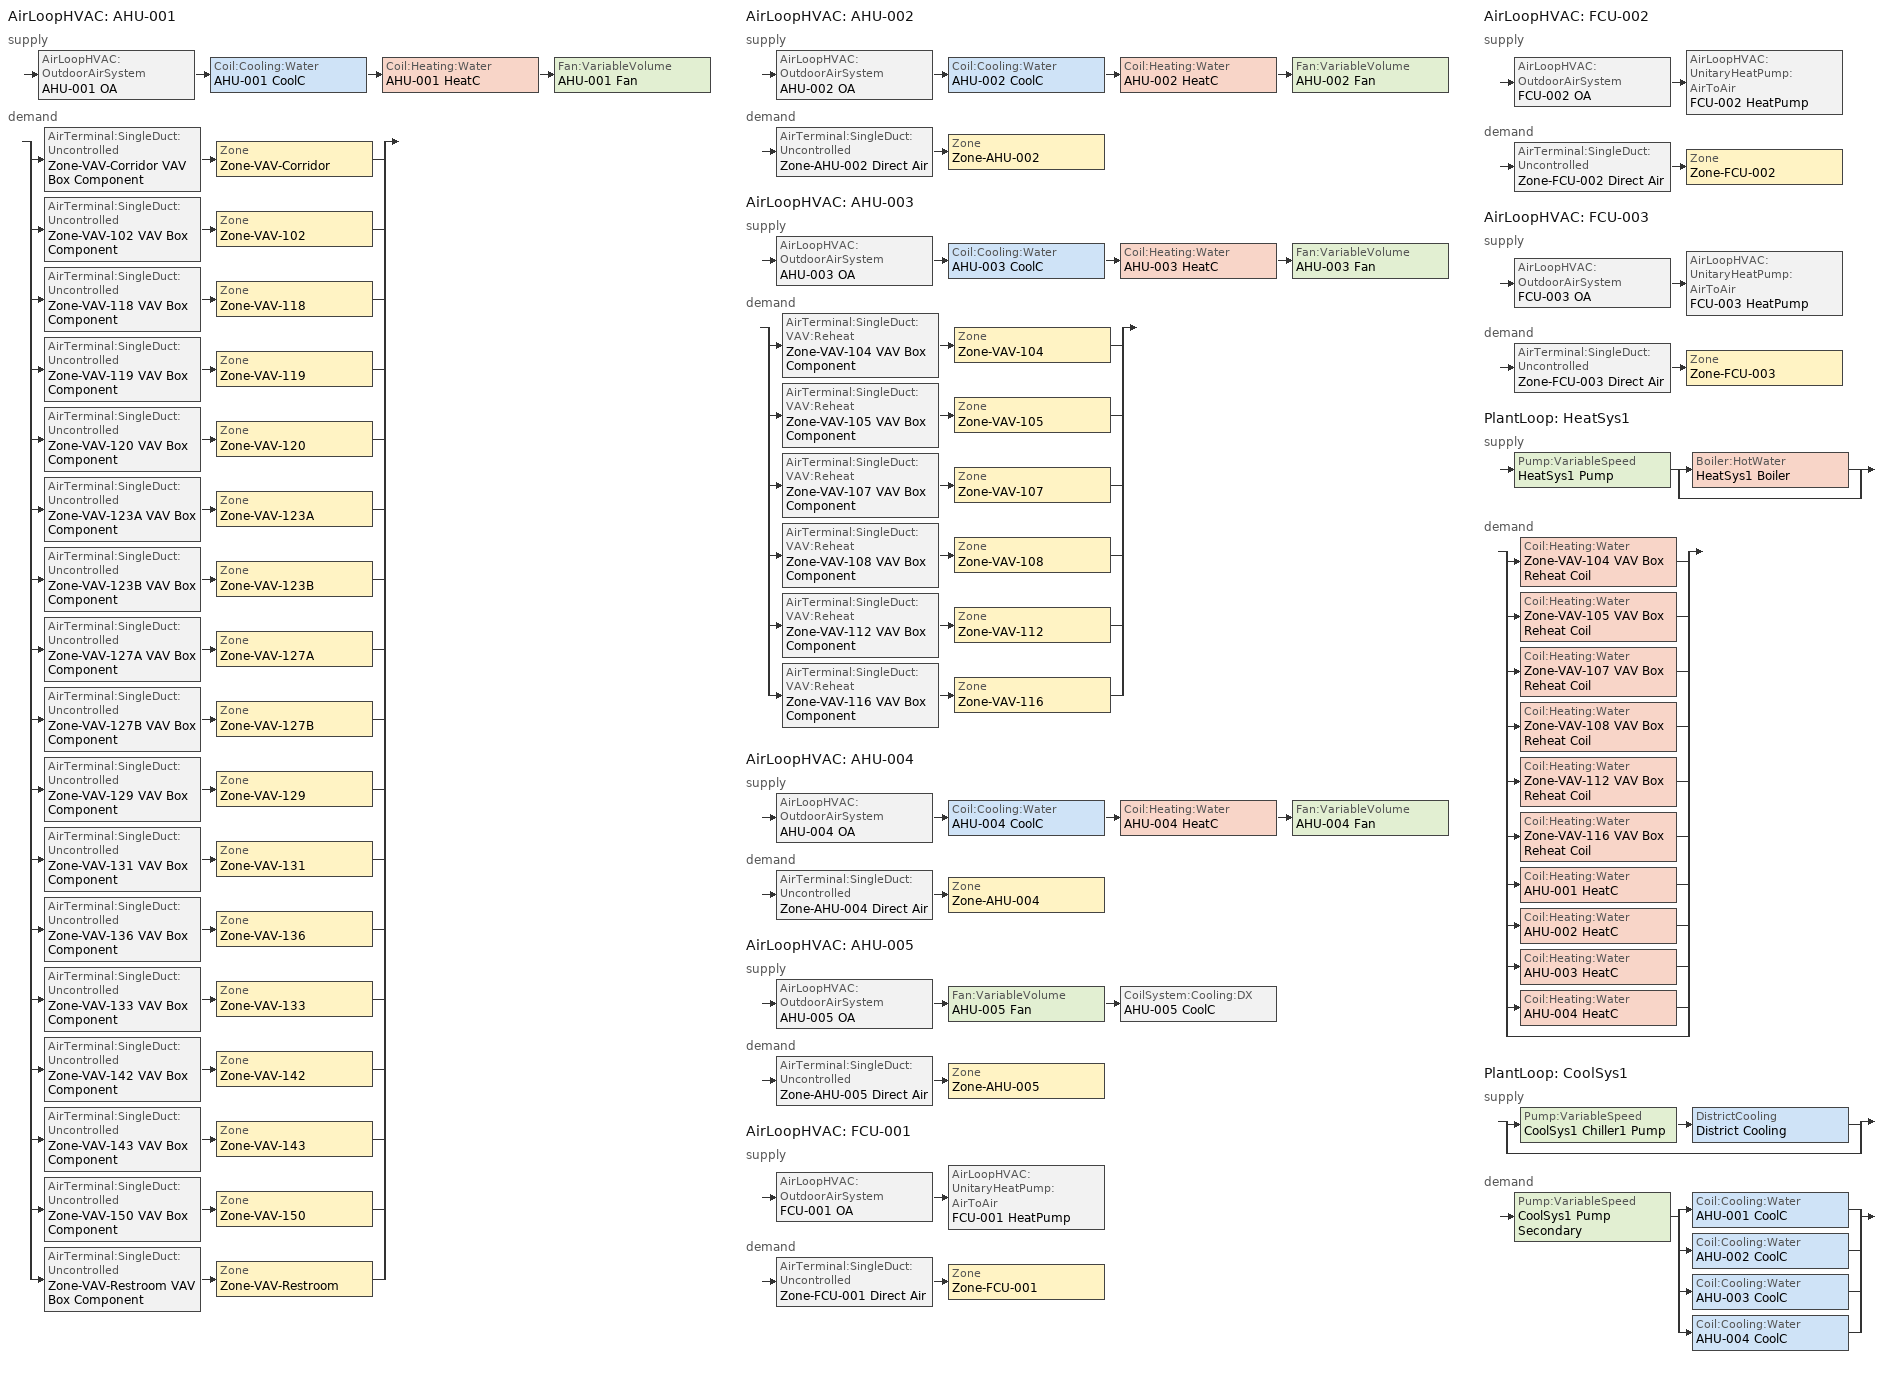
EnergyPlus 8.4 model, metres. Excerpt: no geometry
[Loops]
AirLoopHVAC 'AHU-001'
 supply: AirLoopHVAC:OutdoorAirSystem 'AHU-001 OA' > Coil:Cooling:Water 'AHU-001 CoolC' > Coil:Heating:Water 'AHU-001 HeatC' > Fan:VariableVolume 'AHU-001 Fan'
 demand: split
  | AirTerminal:SingleDuct:Uncontrolled 'Zone-VAV-Corridor VAV Box Component' > Zone 'Zone-VAV-Corridor'
  | AirTerminal:SingleDuct:Uncontrolled 'Zone-VAV-102 VAV Box Component' > Zone 'Zone-VAV-102'
  | AirTerminal:SingleDuct:Uncontrolled 'Zone-VAV-118 VAV Box Component' > Zone 'Zone-VAV-118'
  | AirTerminal:SingleDuct:Uncontrolled 'Zone-VAV-119 VAV Box Component' > Zone 'Zone-VAV-119'
  | AirTerminal:SingleDuct:Uncontrolled 'Zone-VAV-120 VAV Box Component' > Zone 'Zone-VAV-120'
  | AirTerminal:SingleDuct:Uncontrolled 'Zone-VAV-123A VAV Box Component' > Zone 'Zone-VAV-123A'
  | AirTerminal:SingleDuct:Uncontrolled 'Zone-VAV-123B VAV Box Component' > Zone 'Zone-VAV-123B'
  | AirTerminal:SingleDuct:Uncontrolled 'Zone-VAV-127A VAV Box Component' > Zone 'Zone-VAV-127A'
  | AirTerminal:SingleDuct:Uncontrolled 'Zone-VAV-127B VAV Box Component' > Zone 'Zone-VAV-127B'
  | AirTerminal:SingleDuct:Uncontrolled 'Zone-VAV-129 VAV Box Component' > Zone 'Zone-VAV-129'
  | AirTerminal:SingleDuct:Uncontrolled 'Zone-VAV-131 VAV Box Component' > Zone 'Zone-VAV-131'
  | AirTerminal:SingleDuct:Uncontrolled 'Zone-VAV-136 VAV Box Component' > Zone 'Zone-VAV-136'
  | AirTerminal:SingleDuct:Uncontrolled 'Zone-VAV-133 VAV Box Component' > Zone 'Zone-VAV-133'
  | AirTerminal:SingleDuct:Uncontrolled 'Zone-VAV-142 VAV Box Component' > Zone 'Zone-VAV-142'
  | AirTerminal:SingleDuct:Uncontrolled 'Zone-VAV-143 VAV Box Component' > Zone 'Zone-VAV-143'
  | AirTerminal:SingleDuct:Uncontrolled 'Zone-VAV-150 VAV Box Component' > Zone 'Zone-VAV-150'
  | AirTerminal:SingleDuct:Uncontrolled 'Zone-VAV-Restroom VAV Box Component' > Zone 'Zone-VAV-Restroom'
AirLoopHVAC 'AHU-002'
 supply: AirLoopHVAC:OutdoorAirSystem 'AHU-002 OA' > Coil:Cooling:Water 'AHU-002 CoolC' > Coil:Heating:Water 'AHU-002 HeatC' > Fan:VariableVolume 'AHU-002 Fan'
 demand: AirTerminal:SingleDuct:Uncontrolled 'Zone-AHU-002 Direct Air' > Zone 'Zone-AHU-002'
AirLoopHVAC 'AHU-003'
 supply: AirLoopHVAC:OutdoorAirSystem 'AHU-003 OA' > Coil:Cooling:Water 'AHU-003 CoolC' > Coil:Heating:Water 'AHU-003 HeatC' > Fan:VariableVolume 'AHU-003 Fan'
 demand: split
  | AirTerminal:SingleDuct:VAV:Reheat 'Zone-VAV-104 VAV Box Component' > Zone 'Zone-VAV-104'
  | AirTerminal:SingleDuct:VAV:Reheat 'Zone-VAV-105 VAV Box Component' > Zone 'Zone-VAV-105'
  | AirTerminal:SingleDuct:VAV:Reheat 'Zone-VAV-107 VAV Box Component' > Zone 'Zone-VAV-107'
  | AirTerminal:SingleDuct:VAV:Reheat 'Zone-VAV-108 VAV Box Component' > Zone 'Zone-VAV-108'
  | AirTerminal:SingleDuct:VAV:Reheat 'Zone-VAV-112 VAV Box Component' > Zone 'Zone-VAV-112'
  | AirTerminal:SingleDuct:VAV:Reheat 'Zone-VAV-116 VAV Box Component' > Zone 'Zone-VAV-116'
AirLoopHVAC 'AHU-004'
 supply: AirLoopHVAC:OutdoorAirSystem 'AHU-004 OA' > Coil:Cooling:Water 'AHU-004 CoolC' > Coil:Heating:Water 'AHU-004 HeatC' > Fan:VariableVolume 'AHU-004 Fan'
 demand: AirTerminal:SingleDuct:Uncontrolled 'Zone-AHU-004 Direct Air' > Zone 'Zone-AHU-004'
AirLoopHVAC 'AHU-005'
 supply: AirLoopHVAC:OutdoorAirSystem 'AHU-005 OA' > Fan:VariableVolume 'AHU-005 Fan' > CoilSystem:Cooling:DX 'AHU-005 CoolC'
 demand: AirTerminal:SingleDuct:Uncontrolled 'Zone-AHU-005 Direct Air' > Zone 'Zone-AHU-005'
AirLoopHVAC 'FCU-001'
 supply: AirLoopHVAC:OutdoorAirSystem 'FCU-001 OA' > AirLoopHVAC:UnitaryHeatPump:AirToAir 'FCU-001 HeatPump'
 demand: AirTerminal:SingleDuct:Uncontrolled 'Zone-FCU-001 Direct Air' > Zone 'Zone-FCU-001'
AirLoopHVAC 'FCU-002'
 supply: AirLoopHVAC:OutdoorAirSystem 'FCU-002 OA' > AirLoopHVAC:UnitaryHeatPump:AirToAir 'FCU-002 HeatPump'
 demand: AirTerminal:SingleDuct:Uncontrolled 'Zone-FCU-002 Direct Air' > Zone 'Zone-FCU-002'
AirLoopHVAC 'FCU-003'
 supply: AirLoopHVAC:OutdoorAirSystem 'FCU-003 OA' > AirLoopHVAC:UnitaryHeatPump:AirToAir 'FCU-003 HeatPump'
 demand: AirTerminal:SingleDuct:Uncontrolled 'Zone-FCU-003 Direct Air' > Zone 'Zone-FCU-003'
PlantLoop 'HeatSys1'
 supply: Pump:VariableSpeed 'HeatSys1 Pump' > split
  | Boiler:HotWater 'HeatSys1 Boiler'
  | bypass
 demand: split
  | Coil:Heating:Water 'Zone-VAV-104 VAV Box Reheat Coil'
  | Coil:Heating:Water 'Zone-VAV-105 VAV Box Reheat Coil'
  | Coil:Heating:Water 'Zone-VAV-107 VAV Box Reheat Coil'
  | Coil:Heating:Water 'Zone-VAV-108 VAV Box Reheat Coil'
  | Coil:Heating:Water 'Zone-VAV-112 VAV Box Reheat Coil'
  | Coil:Heating:Water 'Zone-VAV-116 VAV Box Reheat Coil'
  | Coil:Heating:Water 'AHU-001 HeatC'
  | Coil:Heating:Water 'AHU-002 HeatC'
  | Coil:Heating:Water 'AHU-003 HeatC'
  | Coil:Heating:Water 'AHU-004 HeatC'
  | bypass
PlantLoop 'CoolSys1'
 supply: split
  | Pump:VariableSpeed 'CoolSys1 Chiller1 Pump' > DistrictCooling 'District Cooling'
  | bypass
 demand: Pump:VariableSpeed 'CoolSys1 Pump Secondary' > split
  | Coil:Cooling:Water 'AHU-001 CoolC'
  | Coil:Cooling:Water 'AHU-002 CoolC'
  | Coil:Cooling:Water 'AHU-003 CoolC'
  | Coil:Cooling:Water 'AHU-004 CoolC'
[DesignSpecification:OutdoorAir] Outdoor Air Method=Flow/Area; Outdoor Air Flow per Zone Floor Area {m3/s-m2}=0.000864; Outdoor Air Flow per Zone {m3/s}=0
Zone-VAV-Corridor SZ DSOA; Zone-VAV-102 SZ DSOA; Zone-VAV-104 SZ DSOA; Zone-VAV-105 SZ DSOA; Zone-VAV-107 SZ DSOA; Zone-VAV-108 SZ DSOA; Zone-VAV-112 SZ DSOA; Zone-VAV-116 SZ DSOA; Zone-VAV-118 SZ DSOA; Zone-VAV-119 SZ DSOA; Zone-VAV-120 SZ DSOA; Zone-VAV-123A SZ DSOA; Zone-VAV-123B SZ DSOA; Zone-VAV-127A SZ DSOA; Zone-VAV-127B SZ DSOA; Zone-VAV-129 SZ DSOA; Zone-VAV-131 SZ DSOA; Zone-VAV-133 SZ DSOA; Zone-VAV-142 SZ DSOA; Zone-VAV-143 SZ DSOA; Zone-VAV-150 SZ DSOA; Zone-AHU-002 SZ DSOA; Zone-AHU-004 SZ DSOA; Zone-AHU-005 SZ DSOA; Zone-FCU-001 SZ DSOA; Zone-FCU-002 SZ DSOA; Zone-FCU-003 SZ DSOA; Zone-VAV-Restroom SZ DSOA; Zone-VAV-136 SZ DSOA
[DesignSpecification:ZoneAirDistribution] Zone Air Distribution Effectiveness in Cooling Mode=1; Zone Air Distribution Effectiveness in Heating Mode=1
Zone-VAV-Corridor CM DSZAD; Zone-VAV-102 CM DSZAD; Zone-VAV-104 CM DSZAD; Zone-VAV-123A CM DSZAD; Zone-VAV-123B CM DSZAD; Zone-VAV-127A CM DSZAD; Zone-VAV-127B CM DSZAD
[Sizing:Zone] Zone Cooling Design Supply Air Temperature Input Method=SupplyAirTemperature; Zone Cooling Design Supply Air Temperature {C}=12.7; Zone Heating Design Supply Air Temperature Input Method=SupplyAirTemperature; Zone Heating Design Supply Air Temperature {C}=50; Zone Cooling Design Supply Air Humidity Ratio {kgWater/kgDryAir}=0.0085; Zone Heating Design Supply Air Humidity Ratio {kgWater/kgDryAir}=0.008; Zone Heating Sizing Factor=0; Zone Cooling Sizing Factor=0; Cooling Design Air Flow Method=DesignDay; Cooling Minimum Air Flow {m3/s}=0; Cooling Minimum Air Flow Fraction=0; Heating Design Air Flow Method=DesignDay; Heating Design Air Flow Rate {m3/s}=0
Name | Design Specification Outdoor Air Object | Design Specification Zone Air Distribution Object
Zone-VAV-Corridor | Zone-VAV-Corridor SZ DSOA | Zone-VAV-Corridor CM DSZAD
Zone-VAV-102 | Zone-VAV-102 SZ DSOA | Zone-VAV-102 CM DSZAD
Zone-VAV-104 | Zone-VAV-104 SZ DSOA | Zone-VAV-104 CM DSZAD
Zone-VAV-105 | Zone-VAV-105 SZ DSOA
Zone-VAV-107 | Zone-VAV-107 SZ DSOA
Zone-VAV-108 | Zone-VAV-108 SZ DSOA
Zone-VAV-112 | Zone-VAV-112 SZ DSOA
Zone-VAV-116 | Zone-VAV-116 SZ DSOA
Zone-VAV-118 | Zone-VAV-118 SZ DSOA
Zone-VAV-119 | Zone-VAV-119 SZ DSOA
Zone-VAV-120 | Zone-VAV-120 SZ DSOA
Zone-VAV-123A | Zone-VAV-123A SZ DSOA | Zone-VAV-123A CM DSZAD
Zone-VAV-123B | Zone-VAV-123B SZ DSOA | Zone-VAV-123B CM DSZAD
Zone-VAV-127A | Zone-VAV-127A SZ DSOA | Zone-VAV-127A CM DSZAD
Zone-VAV-127B | Zone-VAV-127B SZ DSOA | Zone-VAV-127B CM DSZAD
Zone-VAV-129 | Zone-VAV-129 SZ DSOA
Zone-VAV-131 | Zone-VAV-131 SZ DSOA
Zone-VAV-133 | Zone-VAV-133 SZ DSOA
Zone-VAV-142 | Zone-VAV-142 SZ DSOA
Zone-VAV-143 | Zone-VAV-143 SZ DSOA
Zone-VAV-150 | Zone-VAV-150 SZ DSOA
Zone-AHU-002 | Zone-AHU-002 SZ DSOA
Zone-AHU-004 | Zone-AHU-004 SZ DSOA
Zone-AHU-005 | Zone-AHU-005 SZ DSOA
Zone-FCU-001 | Zone-FCU-001 SZ DSOA
Zone-FCU-002 | Zone-FCU-002 SZ DSOA
Zone-FCU-003 | Zone-FCU-003 SZ DSOA
Zone-VAV-Restroom | Zone-VAV-Restroom SZ DSOA
Zone-VAV-136 | Zone-VAV-136 SZ DSOA
[Sizing:System] Type of Load to Size On=Sensible; Design Outdoor Air Flow Rate {m3/s}=autosize; Preheat Design Humidity Ratio {kgWater/kgDryAir}=0.008; Precool Design Humidity Ratio {kgWater/kgDryAir}=0.008; Central Cooling Design Supply Air Temperature {C}=12.5; 100% Outdoor Air in Cooling=No; 100% Outdoor Air in Heating=No; Central Cooling Design Supply Air Humidity Ratio {kgWater/kgDryAir}=0.0085; Central Heating Design Supply Air Humidity Ratio {kgWater/kgDryAir}=0.008; Cooling Supply Air Flow Rate Method=DesignDay; Cooling Supply Air Flow Rate {m3/s}=0; Cooling Supply Air Flow Rate Per Floor Area {m3/s-m2}=0; Cooling Fraction of Autosized Cooling Supply Air Flow Rate=0; Cooling Supply Air Flow Rate Per Unit Cooling Capacity {m3/s-W}=0; Zone Maximum Outdoor Air Fraction=1; Cooling Design Capacity Method=CoolingDesignCapacity; Cooling Design Capacity {W}=autosize; Heating Design Capacity Method=HeatingDesignCapacity; Heating Design Capacity {W}=autosize
Name | Central Heating Maximum System Air Flow Ratio | Preheat Design Temperature {C} | Precool Design Temperature {C} | Central Heating Design Supply Air Temperature {C} | Type of Zone Sum to Use | Central Cooling Capacity Control Method
AHU-001 | 0.3 | 4.5 | 11 | 16.7 | NonCoincident | VAV
AHU-002; AHU-003; AHU-004 | 0.3 | 4.5 | 11 | 16.7 | NonCoincident | OnOff
FCU-001; FCU-002; FCU-003 | 1 | 7 | 12.5 | 40 | Coincident | OnOff
[Sizing:Plant]
Name | Loop Type | Design Loop Exit Temperature {C} | Loop Design Temperature Difference {deltaC} | Sizing Option | Zone Timesteps in Averaging Window | Coincident Sizing Factor Mode
HeatSys1 | Heating | 82 | 11
CoolSys1 | Cooling | 6.44 | 7.45 | Coincident | 1 | None
[ZoneControl:Thermostat] Control Type Schedule=Dual Zone Control Type Sched
Name | Zone or ZoneList | Control 1
Zone-VAV-Corridor Thermostat | Zone-VAV-Corridor | Zone-VAV-Corridor DualSPSched
Zone-VAV-102 Thermostat | Zone-VAV-102 | Zone-VAV-102 DualSPSched
Zone-VAV-104 Thermostat | Zone-VAV-104 | Zone-VAV-104 DualSPSched
Zone-VAV-105 Thermostat | Zone-VAV-105 | Zone-VAV-105 DualSPSched
Zone-VAV-107 Thermostat | Zone-VAV-107 | Zone-VAV-107 DualSPSched
Zone-VAV-108 Thermostat | Zone-VAV-108 | Zone-VAV-108 DualSPSched
Zone-VAV-112 Thermostat | Zone-VAV-112 | Zone-VAV-112 DualSPSched
Zone-VAV-116 Thermostat | Zone-VAV-116 | Zone-VAV-116 DualSPSched
Zone-VAV-118 Thermostat | Zone-VAV-118 | Zone-VAV-118 DualSPSched
Zone-VAV-119 Thermostat | Zone-VAV-119 | Zone-VAV-119 DualSPSched
Zone-VAV-120 Thermostat | Zone-VAV-120 | Zone-VAV-120 DualSPSched
Zone-VAV-123A Thermostat | Zone-VAV-123A | Zone-VAV-123A DualSPSched
Zone-VAV-123B Thermostat | Zone-VAV-123B | Zone-VAV-123B DualSPSched
Zone-VAV-127A Thermostat | Zone-VAV-127A | Zone-VAV-127A DualSPSched
Zone-VAV-127B Thermostat | Zone-VAV-127B | Zone-VAV-127B DualSPSched
Zone-VAV-129 Thermostat | Zone-VAV-129 | Zone-VAV-129 DualSPSched
Zone-VAV-131 Thermostat | Zone-VAV-131 | Zone-VAV-131 DualSPSched
Zone-VAV-136 Thermostat | Zone-VAV-136 | Zone-VAV-136 DualSPSched
Zone-VAV-133 Thermostat | Zone-VAV-133 | Zone-VAV-133 DualSPSched
Zone-VAV-142 Thermostat | Zone-VAV-142 | Zone-VAV-142 DualSPSched
Zone-VAV-143 Thermostat | Zone-VAV-143 | Zone-VAV-143 DualSPSched
Zone-VAV-150 Thermostat | Zone-VAV-150 | Zone-VAV-150 DualSPSched
Zone-AHU-002 Thermostat | Zone-AHU-002 | Zone-AHU-002 DualSPSched
Zone-AHU-004 Thermostat | Zone-AHU-004 | Zone-AHU-004 DualSPSched
Zone-AHU-005 Thermostat | Zone-AHU-005 | Zone-AHU-005 DualSPSched
Zone-FCU-001 Thermostat | Zone-FCU-001 | Zone-FCU-001 DualSPSched
Zone-FCU-002 Thermostat | Zone-FCU-002 | Zone-FCU-002 DualSPSched
Zone-FCU-003 Thermostat | Zone-FCU-003 | Zone-FCU-003 DualSPSched
Zone-VAV-Restroom Thermostat | Zone-VAV-Restroom | Zone-VAV-Restroom DualSPSched
[ThermostatSetpoint:DualSetpoint] Heating Setpoint Temperature Schedule=HTGSETP SCH
Name | Cooling Setpoint Temperature Schedule
Zone-VAV-Corridor DualSPSched; Zone-VAV-102 DualSPSched; Zone-VAV-104 DualSPSched; Zone-VAV-105 DualSPSched; Zone-VAV-107 DualSPSched; Zone-VAV-108 DualSPSched; Zone-VAV-112 DualSPSched; Zone-VAV-116 DualSPSched; Zone-VAV-118 DualSPSched; Zone-VAV-119 DualSPSched; Zone-VAV-120 DualSPSched; Zone-VAV-123A DualSPSched; Zone-VAV-123B DualSPSched; Zone-VAV-127A DualSPSched; Zone-VAV-127B DualSPSched; Zone-VAV-129 DualSPSched; Zone-VAV-131 DualSPSched; Zone-VAV-136 DualSPSched; Zone-VAV-133 DualSPSched; Zone-VAV-142 DualSPSched; Zone-VAV-143 DualSPSched; Zone-VAV-150 DualSPSched; Zone-AHU-002 DualSPSched; Zone-AHU-004 DualSPSched; Zone-VAV-Restroom DualSPSched | CLGSETP SCH
Zone-AHU-005 DualSPSched; Zone-FCU-001 DualSPSched; Zone-FCU-002 DualSPSched; Zone-FCU-003 DualSPSched | CLGSETP SCH ConstantOn
[AirTerminal:SingleDuct:Uncontrolled]
Name | Availability Schedule | Maximum Air Flow Rate {m3/s}
Zone-AHU-002 Direct Air; Zone-AHU-004 Direct Air | HVACOperationSchd | AUTOSIZE
Zone-AHU-005 Direct Air | HVAC Schedule Rest of the Building | AUTOSIZE
Zone-FCU-001 Direct Air; Zone-FCU-002 Direct Air; Zone-FCU-003 Direct Air | HVAC Schedule Rest of the Building | autosize
Zone-VAV-Corridor VAV Box Component; Zone-VAV-Restroom VAV Box Component; Zone-VAV-102 VAV Box Component; Zone-VAV-118 VAV Box Component; Zone-VAV-119 VAV Box Component; Zone-VAV-120 VAV Box Component; Zone-VAV-123A VAV Box Component; Zone-VAV-123B VAV Box Component; Zone-VAV-127A VAV Box Component; Zone-VAV-127B VAV Box Component; Zone-VAV-129 VAV Box Component; Zone-VAV-131 VAV Box Component; Zone-VAV-136 VAV Box Component; Zone-VAV-133 VAV Box Component; Zone-VAV-142 VAV Box Component; Zone-VAV-143 VAV Box Component; Zone-VAV-150 VAV Box Component | HVACOperationSchd | 1
[AirTerminal:SingleDuct:VAV:Reheat] Availability Schedule=ALWAYS ON; Maximum Air Flow Rate {m3/s}=AUTOSIZE; Zone Minimum Air Flow Input Method=Constant; Constant Minimum Air Flow Fraction=0.3; Maximum Hot Water or Steam Flow Rate {m3/s}=AUTOSIZE; Minimum Hot Water or Steam Flow Rate {m3/s}=0; Convergence Tolerance=0.001; Damper Heating Action=normal; Maximum Flow per Zone Floor Area During Reheat {m3/s-m2}=autocalculate; Maximum Flow Fraction During Reheat=autocalculate; Maximum Reheat Air Temperature {C}=35
Name | Reheat Coil
Zone-VAV-104 VAV Box Component | Zone-VAV-104 VAV Box Reheat Coil
Zone-VAV-105 VAV Box Component | Zone-VAV-105 VAV Box Reheat Coil
Zone-VAV-107 VAV Box Component | Zone-VAV-107 VAV Box Reheat Coil
Zone-VAV-108 VAV Box Component | Zone-VAV-108 VAV Box Reheat Coil
Zone-VAV-112 VAV Box Component | Zone-VAV-112 VAV Box Reheat Coil
Zone-VAV-116 VAV Box Component | Zone-VAV-116 VAV Box Reheat Coil
[Zone equipment]
Zone-VAV-Corridor: Zone-VAV-Corridor VAV Box Component
Zone-VAV-102: Zone-VAV-102 VAV Box Component
Zone-VAV-104: Zone-VAV-104 VAV Box Component
Zone-VAV-105: Zone-VAV-105 VAV Box Component
Zone-VAV-107: Zone-VAV-107 VAV Box Component
Zone-VAV-108: Zone-VAV-108 VAV Box Component
Zone-VAV-112: Zone-VAV-112 VAV Box Component
Zone-VAV-116: Zone-VAV-116 VAV Box Component
Zone-VAV-118: Zone-VAV-118 VAV Box Component
Zone-VAV-119: Zone-VAV-119 VAV Box Component
Zone-VAV-120: Zone-VAV-120 VAV Box Component
Zone-VAV-123A: Zone-VAV-123A VAV Box Component
Zone-VAV-123B: Zone-VAV-123B VAV Box Component
Zone-VAV-127A: Zone-VAV-127A VAV Box Component
Zone-VAV-127B: Zone-VAV-127B VAV Box Component
Zone-VAV-129: Zone-VAV-129 VAV Box Component
Zone-VAV-131: Zone-VAV-131 VAV Box Component
Zone-VAV-136: Zone-VAV-136 VAV Box Component
Zone-VAV-133: Zone-VAV-133 VAV Box Component
Zone-VAV-142: Zone-VAV-142 VAV Box Component
Zone-VAV-143: Zone-VAV-143 VAV Box Component
Zone-VAV-150: Zone-VAV-150 VAV Box Component
Zone-AHU-002: Zone-AHU-002 Direct Air
Zone-AHU-004: Zone-AHU-004 Direct Air
Zone-AHU-005: Zone-AHU-005 Direct Air
Zone-FCU-001: Zone-FCU-001 Direct Air
Zone-FCU-002: Zone-FCU-002 Direct Air
Zone-FCU-003: Zone-FCU-003 Direct Air
Zone-VAV-Restroom: Zone-VAV-Restroom VAV Box Component
[Fan:VariableVolume] Fan Total Efficiency=0.7; Motor Efficiency=0.941; Motor In Airstream Fraction=1; Fan Power Coefficient 5=0
Name | Availability Schedule | Pressure Rise {Pa} | Maximum Flow Rate {m3/s} | Fan Power Minimum Flow Rate Input Method | Fan Power Minimum Flow Fraction | Fan Power Coefficient 1 | Fan Power Coefficient 2 | Fan Power Coefficient 3 | Fan Power Coefficient 4
AHU-001 Fan | HVACOperationSchd | 498.1778 | 7.4 | FixedFlowRate | 0.3 | 0.0003 | 0.2174 | -.1345 | 0.9559
AHU-002 Fan | HVAC Schedule Rest of the Building | 1389.42 | 0 | Fraction | 0.25 | 0.0408 | 0.088 | -0.0729 | 0.9437
AHU-003 Fan; AHU-004 Fan; AHU-005 Fan | HVAC Schedule Rest of the Building | 1389.42 | autosize | Fraction | 0.25 | 0.0408 | 0.088 | -0.0729 | 0.9437
[Fan:OnOff] Availability Schedule=HVAC Schedule Rest of the Building; Fan Total Efficiency=0.6; Pressure Rise {Pa}=270.9; Maximum Flow Rate {m3/s}=AUTOSIZE; Motor Efficiency=0.8; Motor In Airstream Fraction=1
FCU-001 Fan; FCU-002 Fan; FCU-003 Fan
[Coil:Cooling:Water] Design Inlet Water Temperature {C}=autosize; Design Inlet Air Humidity Ratio {kgWater/kgDryAir}=AUTOSIZE; Design Outlet Air Humidity Ratio {kgWater/kgDryAir}=AUTOSIZE; Type of Analysis=SimpleAnalysis; Heat Exchanger Configuration=CrossFlow
Name | Availability Schedule | Design Water Flow Rate {m3/s} | Design Air Flow Rate {m3/s} | Design Inlet Air Temperature {C} | Design Outlet Air Temperature {C}
AHU-003 CoolC; AHU-004 CoolC | HVAC Schedule Rest of the Building | autosize | AUTOSIZE | AUTOSIZE | autosize
AHU-002 CoolC | HVAC Schedule Rest of the Building | autosize | AUTOSIZE | autosize | autosize
AHU-001 CoolC | HVACOperationSchd | 0.00411 | autosize | AUTOSIZE | 12.7
[Coil:Cooling:DX:SingleSpeed] Availability Schedule=HVAC Schedule Rest of the Building; Gross Rated Total Cooling Capacity {W}=AUTOSIZE; Gross Rated Sensible Heat Ratio=AUTOSIZE; Gross Rated Cooling COP {W/W}=3.14722; Rated Air Flow Rate {m3/s}=AUTOSIZE; Total Cooling Capacity Function of Temperature Curve=HPACCoolCapFT; Total Cooling Capacity Function of Flow Fraction Curve=HPACCoolCapFFF; Energy Input Ratio Function of Temperature Curve=HPACCOOLEIRFT; Energy Input Ratio Function of Flow Fraction Curve=HPACCOOLEIRFFF; Part Load Fraction Correlation Curve=HPACCOOLPLFFPLR
FCU-001 CoolC; FCU-002 CoolC; FCU-003 CoolC; AHU-005 CoolC DXCoil
[Coil:Heating:Water] U-Factor Times Area Value {W/K}=AUTOSIZE; Maximum Water Flow Rate {m3/s}=AUTOSIZE; Performance Input Method=UFactorTimesAreaAndDesignWaterFlowRate; Rated Capacity {W}=AUTOSIZE; Rated Inlet Water Temperature {C}=82.2; Rated Inlet Air Temperature {C}=16.6; Rated Outlet Water Temperature {C}=71.1; Rated Outlet Air Temperature {C}=32.2; Rated Ratio for Air and Water Convection=0.5
Name | Availability Schedule
AHU-001 HeatC; AHU-003 HeatC | HVAC Schedule Rest of the Building
AHU-002 HeatC; Zone-VAV-104 VAV Box Reheat Coil; Zone-VAV-105 VAV Box Reheat Coil; Zone-VAV-107 VAV Box Reheat Coil; Zone-VAV-108 VAV Box Reheat Coil; Zone-VAV-112 VAV Box Reheat Coil; Zone-VAV-116 VAV Box Reheat Coil | Reheat Coil Availability
AHU-004 HeatC | ALWAYS ON
[Coil:Heating:Electric] Availability Schedule=HVAC Schedule Rest of the Building; Efficiency=1; Nominal Capacity {W}=AUTOSIZE
FCU-001 HEAT PUMP DX SUPP HEATING COIL; FCU-002 HEAT PUMP DX SUPP HEATING COIL; FCU-003 HEAT PUMP DX SUPP HEATING COIL
[Coil:Heating:DX:SingleSpeed] Availability Schedule=HVAC Schedule Rest of the Building; Gross Rated Heating Capacity {W}=autosize; Gross Rated Heating COP {W/W}=3.00696; Rated Air Flow Rate {m3/s}=AUTOSIZE; Heating Capacity Function of Temperature Curve=HPACHeatCapFT; Heating Capacity Function of Flow Fraction Curve=HPACHeatCapFFF; Energy Input Ratio Function of Temperature Curve=HPACHeatEIRFT; Energy Input Ratio Function of Flow Fraction Curve=HPACHeatEIRFFF; Part Load Fraction Correlation Curve=HPACCOOLPLFFPLR; Defrost Energy Input Ratio Function of Temperature Curve=HPACCOOLEIRFT; Minimum Outdoor Dry-Bulb Temperature for Compressor Operation {C}=-12.2; Maximum Outdoor Dry-Bulb Temperature for Defrost Operation {C}=1.67; Crankcase Heater Capacity {W}=50; Maximum Outdoor Dry-Bulb Temperature for Crankcase Heater Operation {C}=4.4; Defrost Strategy=ReverseCycle; Defrost Control=OnDemand; Resistive Defrost Heater Capacity {W}=AUTOSIZE
FCU-001 HeatC; FCU-002 HeatC; FCU-003 HeatC
[CoilSystem:Cooling:DX]
AHU-005 CoolC: Availability Schedule=HVAC Schedule Rest of the Building; Cooling Coil=AHU-005 CoolC DXCoil
[HeatExchanger:AirToAir:SensibleAndLatent] Availability Schedule=HVACOperationSchd; Sensible Effectiveness at 100% Heating Air Flow=0.7; Latent Effectiveness at 100% Heating Air Flow=0.6; Sensible Effectiveness at 75% Heating Air Flow=0.7; Latent Effectiveness at 75% Heating Air Flow=0.6; Sensible Effectiveness at 100% Cooling Air Flow=0.75; Latent Effectiveness at 100% Cooling Air Flow=0.6; Sensible Effectiveness at 75% Cooling Air Flow=0.75; Latent Effectiveness at 75% Cooling Air Flow=0.6; Nominal Electric Power {W}=1871.04; Supply Air Outlet Temperature Control=Yes; Heat Exchanger Type=Rotary; Frost Control Type=ExhaustOnly; Initial Defrost Time Fraction=0.167; Rate of Defrost Time Fraction Increase {1/K}=1.44
Name | Nominal Supply Air Flow Rate {m3/s} | Threshold Temperature {C}
AHU-001 OA Heat Recovery | autosize | 1.7
AHU-003 OA Heat Recovery; AHU-004 OA Heat Recovery | AUTOSIZE | -23.3
[AirLoopHVAC:UnitaryHeatPump:AirToAir] Availability Schedule=HVAC Schedule Rest of the Building; Cooling Supply Air Flow Rate {m3/s}=AUTOSIZE; Heating Supply Air Flow Rate {m3/s}=AUTOSIZE; No Load Supply Air Flow Rate {m3/s}=AUTOSIZE; Maximum Supply Air Temperature from Supplemental Heater {C}=AUTOSIZE; Maximum Outdoor Dry-Bulb Temperature for Supplemental Heater Operation {C}=4.44; Fan Placement=BlowThrough; Supply Air Fan Operating Mode Schedule=HVACOperationSchd
Name | Controlling Zone or Thermostat Location | Supply Air Fan | Heating Coil | Cooling Coil | Supplemental Heating Coil
FCU-001 HeatPump | Zone-FCU-001 | FCU-001 Fan | FCU-001 HeatC | FCU-001 CoolC | FCU-001 Heat Pump DX Supp Heating Coil
FCU-002 HeatPump | Zone-FCU-002 | FCU-002 Fan | FCU-002 HeatC | FCU-002 CoolC | FCU-002 Heat Pump DX Supp Heating Coil
FCU-003 HeatPump | Zone-FCU-003 | FCU-003 Fan | FCU-003 HeatC | FCU-003 CoolC | FCU-003 Heat Pump DX Supp Heating Coil
[Controller:WaterCoil] Control Variable=Temperature; Actuator Variable=FLOW; Controller Convergence Tolerance {deltaC}=0.002; Minimum Actuated Flow {m3/s}=0
Name | Action | Maximum Actuated Flow {m3/s}
AHU-001 CoolC Controller | REVERSE | 0.00411
AHU-001 HeatC Controller | NORMAL | autosize
AHU-002 CoolC Controller; AHU-003 CoolC Controller; AHU-004 CoolC Controller | REVERSE | AUTOSIZE
AHU-002 HeatC Controller; AHU-003 HeatC Controller; AHU-004 HeatC Controller | NORMAL | AUTOSIZE
[Controller:OutdoorAir] Maximum Outdoor Air Flow Rate {m3/s}=AUTOSIZE; Economizer Control Action Type=ModulateFlow; Lockout Type=NoLockout; Minimum Limit Type=FixedMinimum; Minimum Outdoor Air Schedule=MinOA MotorizedDamper Sched
Name | Minimum Outdoor Air Flow Rate {m3/s} | Economizer Control Type | Economizer Maximum Limit Dry-Bulb Temperature {C} | Economizer Maximum Limit Enthalpy {J/kg}
AHU-005 OA Controller; AHU-004 OA Controller | AUTOSIZE | DifferentialDryBulb | 28 | 64000
FCU-001 OA Controller; FCU-002 OA Controller; FCU-003 OA Controller | AUTOSIZE | NoEconomizer | 28 | 64000
AHU-003 OA Controller; AHU-002 OA Controller | AUTOSIZE | DifferentialDryBulb | 19
AHU-001 OA Controller | autosize | DifferentialDryBulb | 15.556
[AirLoopHVAC] Design Supply Air Flow Rate {m3/s}=AUTOSIZE
AHU-001; AHU-002; AHU-003; AHU-004; AHU-005; FCU-001; FCU-002; FCU-003
[Pump:VariableSpeed] Motor Efficiency=0.9; Fraction of Motor Inefficiencies to Fluid Stream=0; Coefficient 1 of the Part Load Performance Curve=0; Minimum Flow Rate {m3/s}=0; Pump Control Type=Intermittent
Name | Rated Flow Rate {m3/s} | Rated Pump Head {Pa} | Rated Power Consumption {W} | Coefficient 2 of the Part Load Performance Curve | Coefficient 3 of the Part Load Performance Curve | Coefficient 4 of the Part Load Performance Curve
HeatSys1 Pump | AUTOSIZE | 179352 | AUTOSIZE | 1 | 0 | 0
CoolSys1 Pump Secondary; CoolSys1 Chiller1 Pump | autosize | 134284 | autosize | 0.0205 | 0.4101 | 0.5753
[Boiler:HotWater]
HeatSys1 Boiler: Fuel Type=NATURALGAS; Nominal Capacity {W}=AUTOSIZE; Nominal Thermal Efficiency=0.878505; Efficiency Curve Temperature Evaluation Variable=LeavingBoiler; Normalized Boiler Efficiency Curve=HeatSys1 Boiler Efficiency Curve; Design Water Outlet Temperature {C}=81; Design Water Flow Rate {m3/s}=AUTOSIZE; Minimum Part Load Ratio=0; Maximum Part Load Ratio=1.2; Optimum Part Load Ratio=1; Water Outlet Upper Temperature Limit {C}=95; Boiler Flow Mode=LeavingSetpointModulated; Parasitic Electric Load {W}=0; Sizing Factor=1
[DistrictCooling]
District Cooling: Nominal Capacity {W}=100000000
[PlantLoop] Fluid Type=WATER; Maximum Loop Flow Rate {m3/s}=autosize; Minimum Loop Flow Rate {m3/s}=0
Name | Plant Equipment Operation Scheme | Maximum Loop Temperature {C} | Minimum Loop Temperature {C} | Plant Loop Volume {m3} | Load Distribution Scheme
HeatSys1 | HeatSys1 Loop Operation Scheme List | 100 | 10 | autocalculate | Optimal
CoolSys1 | CoolSys1 Loop Operation Scheme List | 30 | 1 |  | SequentialLoad
[PlantEquipmentList]
HeatSys1 Equipment List: HeatSys1 Boiler
CoolSys1 Equipment List 1: District Cooling
[PlantEquipmentOperation:CoolingLoad]
CoolSys1 Operation Scheme: Load Range 1 Lower Limit {W}=0; Load Range 1 Upper Limit {W}=200000; Range 1 Equipment List=CoolSys1 Equipment List 1
[PlantEquipmentOperation:HeatingLoad]
HeatSys1 Operation Scheme: Load Range 1 Lower Limit {W}=0; Load Range 1 Upper Limit {W}=1000000000000000; Range 1 Equipment List=HeatSys1 Equipment List
[PlantEquipmentOperationSchemes] Control Scheme 1 Schedule=PlantOnSched
Name | Control Scheme 1
CoolSys1 Loop Operation Scheme List | CoolSys1 Operation Scheme
HeatSys1 Loop Operation Scheme List | HeatSys1 Operation Scheme
[EnergyManagementSystem:Sensor] Output:Variable or Output:Meter=System Node Mass Flow Rate
Name | Output:Variable or Output:Meter Index Key
VAV1_FLOWSENSOR | AHU-001 Supply Equipment Outlet Node
VAV2_FLOWSENSOR | AHU-003 Supply Equipment Outlet Node
[EnergyManagementSystem:Actuator]
Name | Actuated Component Unique | Actuated Component Type | Actuated Component Control Type
VAV1_FLOWRESET | AHU-001 Fan | Fan | Fan Air Mass Flow Rate
VAV2_FLOWRESET | AHU-003 Fan | Fan | Fan Air Mass Flow Rate
A102ZONEAIRFLOW | Zone-VAV-102 VAV Box Component | AirTerminal:SingleDuct:Uncontrolled | Mass Flow Rate
A118ZONEAIRFLOW | Zone-VAV-118 VAV Box Component | AirTerminal:SingleDuct:Uncontrolled | Mass Flow Rate
A119ZONEAIRFLOW | Zone-VAV-119 VAV Box Component | AirTerminal:SingleDuct:Uncontrolled | Mass Flow Rate
A120ZONEAIRFLOW | Zone-VAV-120 VAV Box Component | AirTerminal:SingleDuct:Uncontrolled | Mass Flow Rate
A123aZONEAIRFLOW | Zone-VAV-123A VAV Box Component | AirTerminal:SingleDuct:Uncontrolled | Mass Flow Rate
A123bZONEAIRFLOW | Zone-VAV-123B VAV Box Component | AirTerminal:SingleDuct:Uncontrolled | Mass Flow Rate
A127aZONEAIRFLOW | Zone-VAV-127A VAV Box Component | AirTerminal:SingleDuct:Uncontrolled | Mass Flow Rate
A127bZONEAIRFLOW | Zone-VAV-127B VAV Box Component | AirTerminal:SingleDuct:Uncontrolled | Mass Flow Rate
A129ZONEAIRFLOW | Zone-VAV-129 VAV Box Component | AirTerminal:SingleDuct:Uncontrolled | Mass Flow Rate
A131ZONEAIRFLOW | Zone-VAV-131 VAV Box Component | AirTerminal:SingleDuct:Uncontrolled | Mass Flow Rate
A136ZONEAIRFLOW | Zone-VAV-136 VAV Box Component | AirTerminal:SingleDuct:Uncontrolled | Mass Flow Rate
A133ZONEAIRFLOW | Zone-VAV-133 VAV Box Component | AirTerminal:SingleDuct:Uncontrolled | Mass Flow Rate
A142ZONEAIRFLOW | Zone-VAV-142 VAV Box Component | AirTerminal:SingleDuct:Uncontrolled | Mass Flow Rate
A143ZONEAIRFLOW | Zone-VAV-143 VAV Box Component | AirTerminal:SingleDuct:Uncontrolled | Mass Flow Rate
A150ZONEAIRFLOW | Zone-VAV-150 VAV Box Component | AirTerminal:SingleDuct:Uncontrolled | Mass Flow Rate
restroomZoneAirFlow | Zone-VAV-RESTROOM VAV Box Component | AirTerminal:SingleDuct:Uncontrolled | Mass Flow Rate
corridorZoneAirFlow | Zone-VAV-CORRIDOR VAV Box Component | AirTerminal:SingleDuct:Uncontrolled | Mass Flow Rate
[SetpointManager:Scheduled] Control Variable=Temperature
Name | Schedule | Setpoint Node or NodeList
HeatSys1 Loop Setpoint Manager | HW-Loop-Temp-Schedule | HeatSys1 Supply Outlet Node
CoolSys1 Loop Setpoint Manager | CW-Loop-Temp-Schedule | CoolSys1 Supply Outlet Node
CoolSys1 Loop Plant Demand Inlet Setpoint Manager | CW-Loop-Temp-Schedule | CoolSys1 Demand Inlet Node
HeatSys1 Boiler Setpoint Manager | HW-Loop-Temp-Schedule | HeatSys1 Supply Equipment Outlet Node
AHU-001 CoolC SAT setpoint | Seasonal-Reset-Supply-Air-Temp-Sch | AHU-001 Supply Equipment Outlet Node
AHU-003 CoolC SAT setpoint | Seasonal-Reset-Supply-Air-Temp-Sch | AHU-003 Supply Equipment Outlet Node
AHU-004 CoolC SAT setpoint | Seasonal-Reset-Supply-Air-Temp-Sch | AHU-004 Supply Equipment Outlet Node
[SetpointManager:SingleZone:Reheat] Control Variable=Temperature; Minimum Supply Air Temperature {C}=12.5; Maximum Supply Air Temperature {C}=40
Name | Control Zone | Setpoint Node or NodeList
SupAirTemp Zone-AHU-005 | Zone-AHU-005 | AHU-005 Supply Equipment Outlet Node
SupAirTemp Zone-FCU-001 | Zone-FCU-001 | FCU-001 Supply Equipment Outlet Node
SupAirTemp Zone-FCU-002 | Zone-FCU-002 | FCU-002 Supply Equipment Outlet Node
SupAirTemp Zone-FCU-003 | Zone-FCU-003 | FCU-003 Supply Equipment Outlet Node
SupAirTemp Zone-AHU-002 | Zone-AHU-002 | AHU-002 Supply Equipment Outlet Node
[SetpointManager:MixedAir] Control Variable=Temperature
Name | Setpoint Node or NodeList
AHU-001 Mixed Air Temp Manager | AHU-001 SetPoint Node List
AHU-002 CoolC SAT Manager | AHU-002 OA CoolCNode
AHU-002 HeatC SAT Manager | AHU-002 CoolC HeatCNode
AHU-002 Mixed Air Temp Manager | AHU-002 HeatC FanNode
AHU-003 Mixed Air Temp Manager | AHU-003 SetPoint Node List
AHU-004 Mixed Air Temp Manager | AHU-004 SetPoint Node List
AHU-005 OAMixed Air Temp Manager | AHU-005 OA FanNode
FCU-001 OAMixed Air Temp Manager | FCU-001 OA FanNode
FCU-002 OAMixed Air Temp Manager | FCU-002 OA FanNode
FCU-003 OAMixed Air Temp Manager | FCU-003 OA FanNode
[SetpointManager:OutdoorAirPretreat] Control Variable=Temperature; Minimum Setpoint Temperature {C}=-99; Maximum Setpoint Temperature {C}=99; Minimum Setpoint Humidity Ratio {kgWater/kgDryAir}=0.00001; Maximum Setpoint Humidity Ratio {kgWater/kgDryAir}=1
Name | Setpoint Node or NodeList
AHU-001 Heat Exchanger Supply Air Temp Manager | AHU-001 Heat Recovery Outlet Node
AHU-003 Heat Exchanger Supply Air Temp Manager | AHU-003 Heat Recovery Outlet Node
AHU-004 Heat Exchanger Supply Air Temp Manager | AHU-004 Heat Recovery Outlet Node
[Schedule:Compact]
Reheat Coil Availability: Through: 12/31, For: AllDays, Until: 24:00, 0
HVACOperationSchd: Through: 12/31, For: Weekdays, Until: 06:00, 0, Until: 18:00, 1, Until: 24:00, 0, For: SummerDesignDay, Until: 05:00, 0, Until: 18:00, 1, Until: 24:00, 0, For: WinterDesignDay, Until: 05:00, 0, Until: 18:00, 1, Until: 24:00, 0, For: Saturday Sunday Holidays AllOtherDays, Until: 24:00, 0
MinOA MotorizedDamper Sched: Through: 12/31, For: Weekdays SummerDesignDay, Until: 06:00, 0, Until: 18:00, 1, Until: 24:00, 0, For: Saturday WinterDesignDay, Until: 05:00, 0, Until: 18:00, 0, Until: 24:00, 0, For: Sunday Holidays AllOtherDays, Until: 24:00, 0
Dual Zone Control Type Sched: Through: 12/31, For: AllDays, Until: 24:00, 4
CW-Loop-Temp-Schedule: Through: 12/31, For: AllDays, Until: 24:00, 6.44
HW-Loop-Temp-Schedule: Through: 12/31, For: AllDays, Until: 24:00, 60
PlantOnSched: Through: 12/31, For: AllDays, Until: 24:00, 1
HTGSETP SCH: Through: 12/31, For: alldays, Until: 04:00, 15.6, Until: 05:00, 15.6, Until: 06:00, 15.6, Until: 22:00, 15.6, Until: 24:00, 15.6
CLGSETP SCH ConstantOn: Through: 12/31, For: AllDays, Until: 24:00, 21.11
CLGSETP SCH: Through: 12/31, For: Weekdays SummerDesignDay, Until: 05:00, 26, Until: 06:00, 26, Until: 18:00, 21.11, Until: 24:00, 26, For: AllOtherDays, Until: 24:00, 26
Seasonal-Reset-Supply-Air-Temp-Sch: Through: 12/31, For: AllDays, Until: 24:00, 13
[Schedule:Constant]
ALWAYS ON: Any Number, 1
HVAC Schedule Rest of the Building: Any Number, 0
[Curve:Quadratic]
Name | Coefficient1 Constant | Coefficient2 x | Coefficient3 x**2 | Minimum Value of x | Maximum Value of x
HPACCoolCapFFF | 0.8 | 0.2 | 0 | 0.5 | 1.5
HPACCOOLEIRFFF | 1.156 | -0.1816 | 0.0256 | 0.5 | 1.5
HPACCOOLPLFFPLR | 0.85 | 0.15 | 0 | 0 | 1
HPACHeatEIRFFF | 1.3824 | -0.4336 | 0.0512 | 0 | 1
HeatSys1 Boiler Efficiency Curve | 1 | 0 | 0 | 0 | 1
[Curve:Cubic]
Name | Coefficient1 Constant | Coefficient2 x | Coefficient3 x**2 | Coefficient4 x**3 | Minimum Value of x | Maximum Value of x
HPACHeatCapFT | 0.758746 | 0.027626 | 0.000148716 | 3.4992e-06 | -20 | 20
HPACHeatCapFFF | 0.84 | 0.16 | 0 | 0 | 0.5 | 1.5
HPACHeatEIRFT | 1.19248 | -0.0300438 | 0.00103745 | -2.3328e-05 | -20 | 20
[Curve:Biquadratic] Minimum Value of x=12.77778; Maximum Value of x=23.88889; Minimum Value of y=21.11111; Maximum Value of y=46.11111
Name | Coefficient1 Constant | Coefficient2 x | Coefficient3 x**2 | Coefficient4 y | Coefficient5 y**2 | Coefficient6 x*y
HPACCoolCapFT | 0.766956 | 0.0107756 | -4.14703e-05 | 0.00134961 | -0.000261144 | 0.000457488
HPACCOOLEIRFT | 0.297145 | 0.0430933 | -0.000748766 | 0.00597727 | 0.000482112 | -0.000956448
